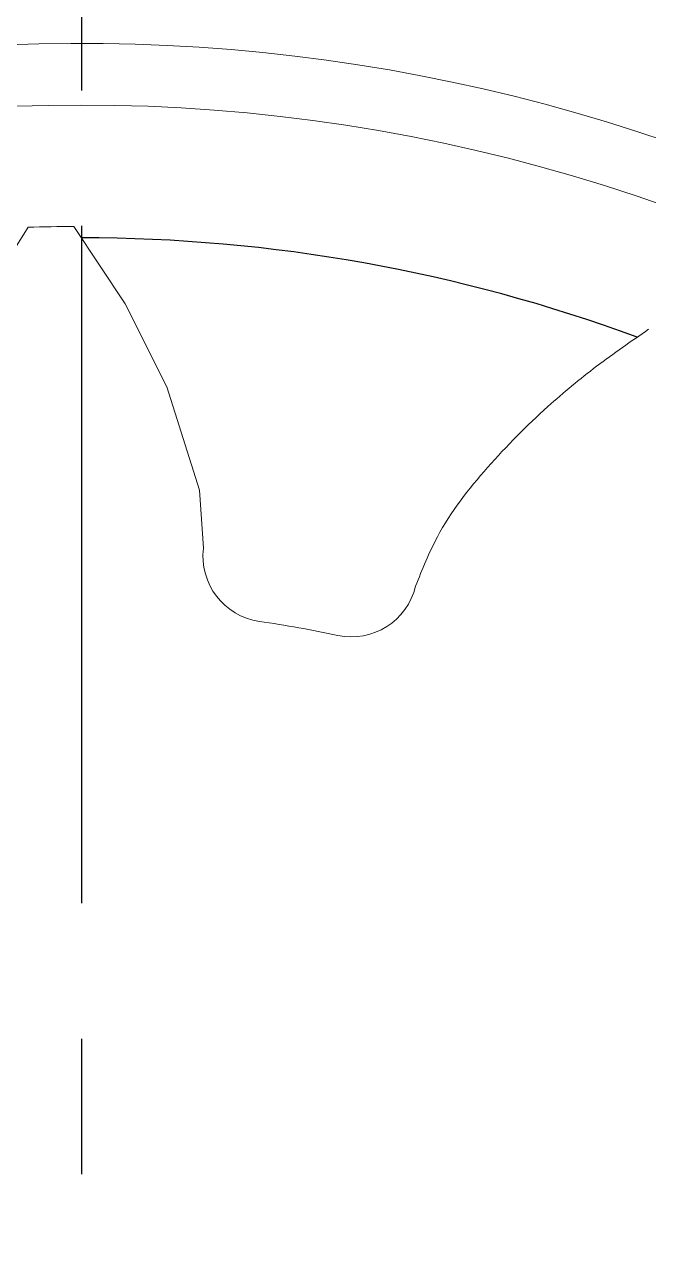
# Model space of a CAD drawing. Header units: millimetres. Extents: x 0 to 1189, y 0 to 841.
# Drawn here: x 438.98 to 450.69, y 102.71 to 125.57 of the extents above; entities that cross this region are included whole.
import ezdxf

# ---------------------------------------------------------------- set-up
doc = ezdxf.new("R2010")
doc.units = ezdxf.units.MM
doc.linetypes.add('CENTERX2', pattern=[20.32, 12.7, -2.54, 2.54, -2.54])
doc.layers.add('图层11', color=7, linetype='CENTERX2')

msp = doc.modelspace()

# ---------------------------------------------------------------- linework, layer by layer
at = {"color": 7, "linetype": 'Continuous', "lineweight": 15, "flags": 128}
for points in [[(436.8543, 115.6403), (436.8785, 116.6514), (437.2497, 118.211), (437.8571, 119.6994), (438.413, 120.7493), (439.0488, 121.7608)], [(439.9099, 121.7773), (440.8673, 120.3257), (441.6518, 118.7726), (442.2606, 116.8333), (442.338, 115.7457)]]:
    msp.add_lwpolyline(points, dxfattribs=at)
at = {"color": 7, "linetype": 'Continuous', "lineweight": 15}
for centre, radius, start, end in [((440.0604, 91.5532), 38.4999, 182.66969, 90), ((440.0604, 91.5532), 37.5, 270.04587, 109.65859), ((440.0604, 91.5532), 33.6547, 270.04587, 108.04321), ((440.0604, 91.5532), 32.5, 270.04587, 123.37132), ((440.0599, 91.5527), 30.225, 90.28434, 91.91704), ((443.5639, 115.5957), 1.235, 173.02495, 261.70832), ((445.1145, 115.3181), 1.235, 257.99306, 346.67643), ((440.0599, 91.5527), 23.062, 77.99306, 81.70832)]:
    msp.add_arc(centre, radius, start, end, dxfattribs=at)
msp.add_arc((440.0599, 91.5527), 30.0099, 69.70399, 90.01604)
msp.add_open_spline([(446.3162, 115.0335), (446.4417, 115.3477), (446.766, 116.1598), (447.6453, 117.2817), (448.6768, 118.3221), (449.7026, 119.1731), (450.3575, 119.6228), (450.6859, 119.8483)], degree=3, knots=[0, 0, 0, 0, 0.1531339, 0.3958518, 0.6392528, 0.8191091, 1, 1, 1, 1], dxfattribs=at)
at = {"layer": '图层11'}
msp.add_line((440.06, 48.1272), (440.06, 132.4504), dxfattribs=at)

doc.saveas('drawing.dxf')
